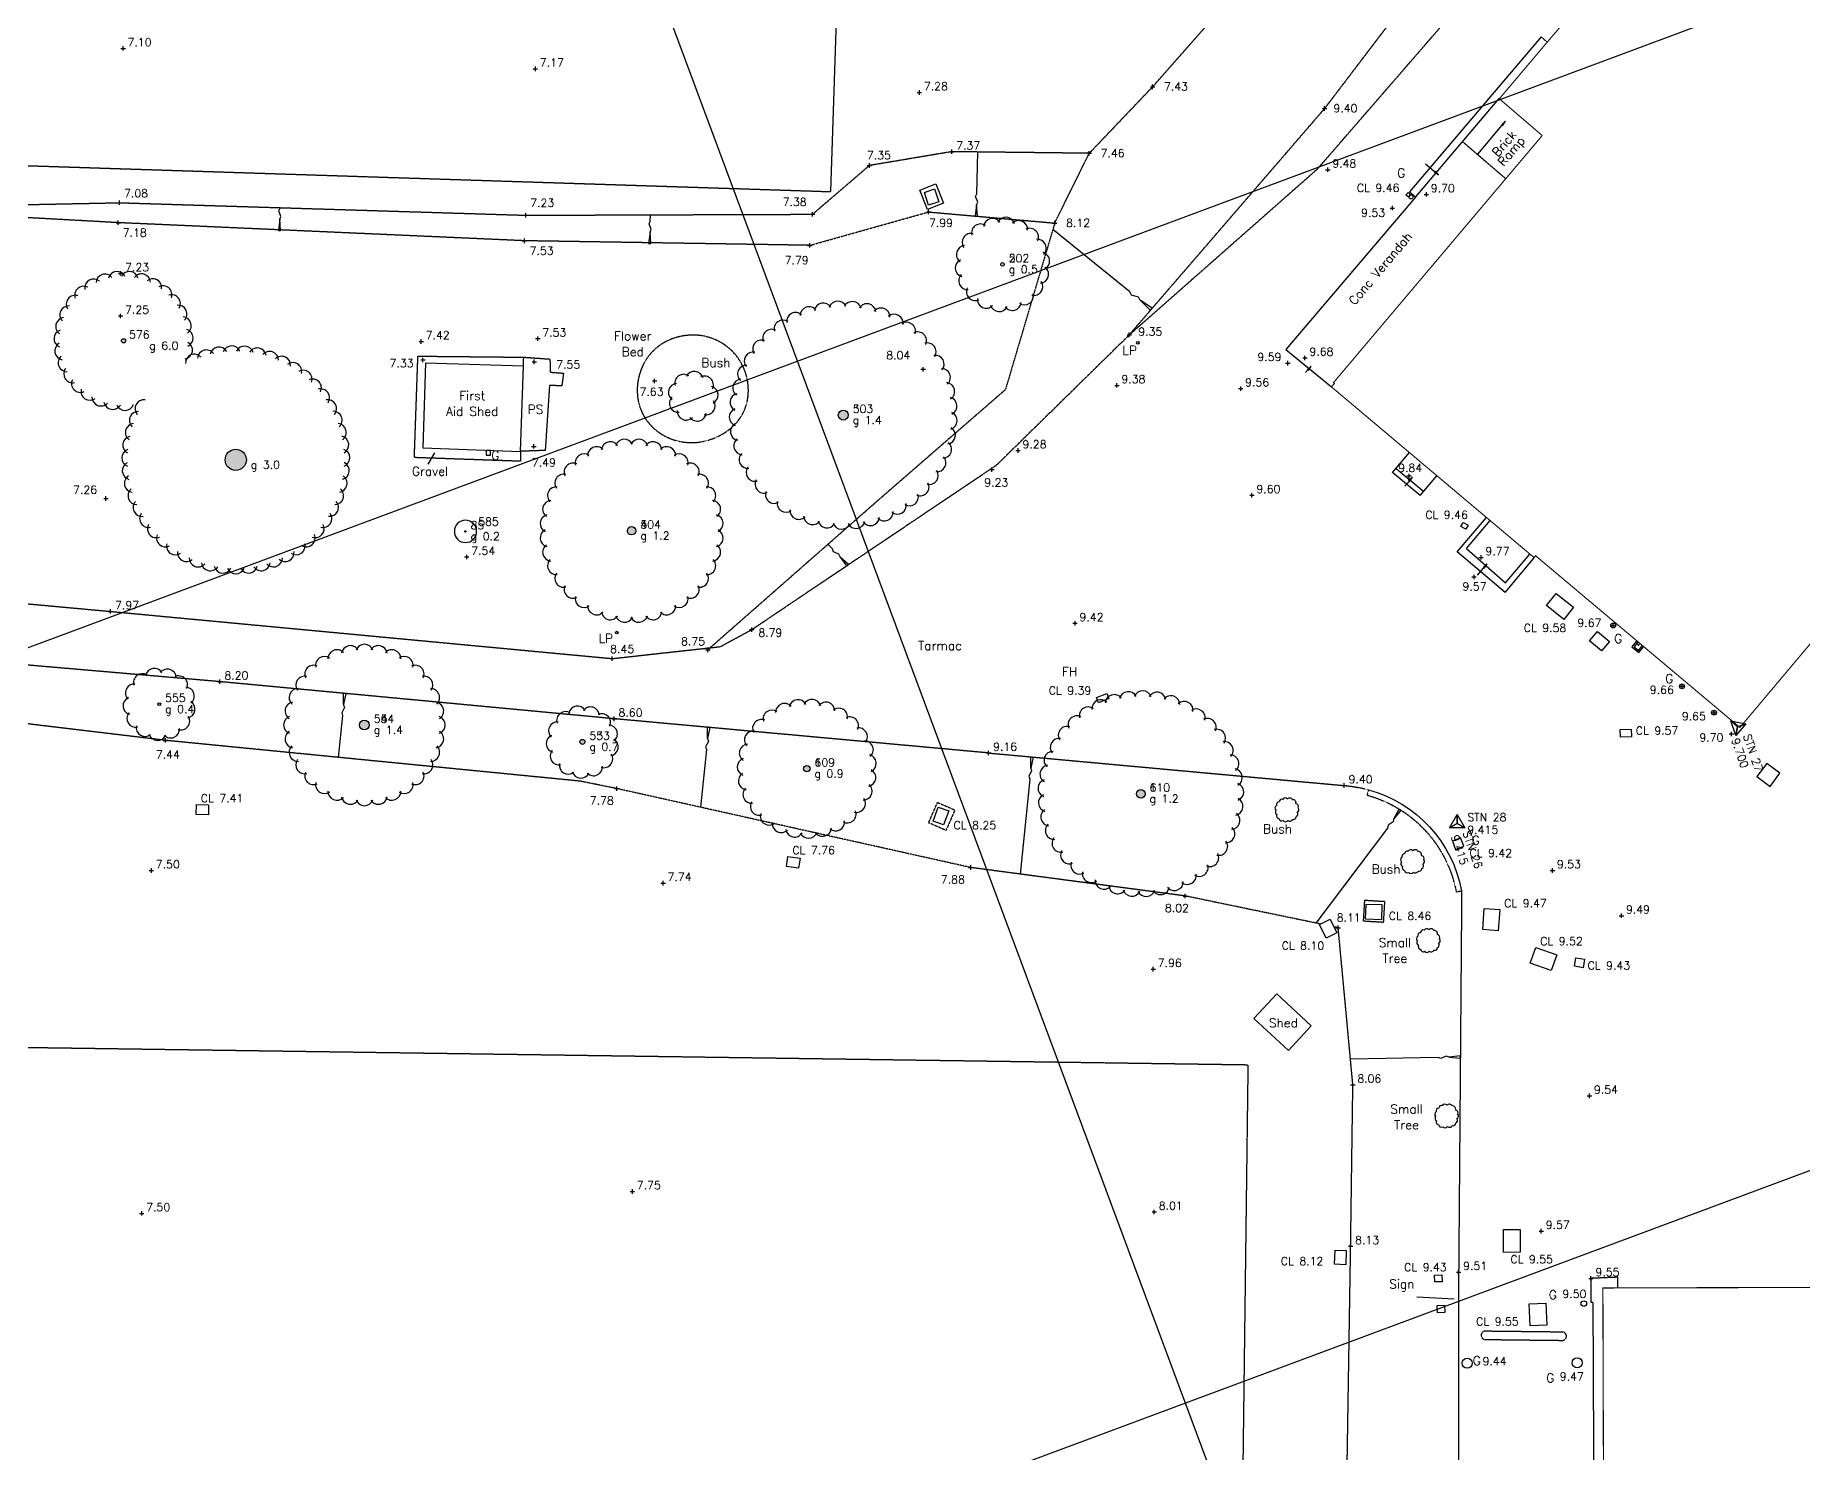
# Model space of a CAD drawing. Extents: x -4000 to 590500, y -6503 to 470250.
# Drawn here: x 212822 to 292311, y 116412 to 180152 of the extents above; entities that cross this region are included whole.
import ezdxf
from ezdxf.enums import TextEntityAlignment as Align

# ---------------------------------------------------------------- set-up
doc = ezdxf.new("R2010")
doc.units = 0
doc.header["$LTSCALE"] = 0.0508
doc.linetypes.add('DASHED', pattern=[19.05, 12.7, -6.35])
for name, color, linetype in [('BUILDING', 34, 'CONTINUOUS'), ('CONTROL', 1, 'CONTINUOUS'), ('DETAIL', 5, 'CONTINUOUS'), ('GIRTHTEXT', 4, 'CONTINUOUS'), ('GRID', 253, 'CONTINUOUS'), ('LEVEL', 1, 'CONTINUOUS'), ('OLDNUMBERS', 7, 'CONTINUOUS'), ('ROAD', 4, 'CONTINUOUS'), ('SERVICE', 1, 'CONTINUOUS'), ('SPORTS_PITCH', 5, 'DASHED'), ('STAIRS', 2, 'CONTINUOUS'), ('TEXT', 7, 'CONTINUOUS'), ('TEXT_SERVICE', 1, 'CONTINUOUS'), ('VEGETATION', 3, 'CONTINUOUS')]:
    doc.layers.add(name, color=color, linetype=linetype)
doc.styles.add('ROMANS', font='Romans.shx')

msp = doc.modelspace()

# ---------------------------------------------------------------- hatches: boundary and pattern name
at = {"layer": 'SERVICE', "linetype": 'Continuous'}
h = msp.add_hatch(color=256, dxfattribs=at)
edge = h.paths.add_edge_path()
edge.add_arc((262416, 166327), 60, 0, 360)
edge = h.paths.add_edge_path()
edge.add_arc((238976, 153291), 60, 0, 360)
at = {"layer": 'VEGETATION', "linetype": 'Continuous'}
h = msp.add_hatch(color=256, dxfattribs=at)
edge = h.paths.add_edge_path()
edge.add_arc((262544, 146044), 191, 0, 360)
edge = h.paths.add_edge_path()
edge.add_arc((249160, 163072), 223, 0, 360)
edge = h.paths.add_edge_path()
edge.add_arc((256320, 169850), 79.6, 0, 360)
edge = h.paths.add_edge_path()
edge.add_arc((239642, 157873), 191, 0, 360)
edge = h.paths.add_edge_path()
edge.add_arc((237427, 148376), 111, 0, 360)
edge = h.paths.add_edge_path()
edge.add_arc((247521, 147171), 143, 0, 360)
edge = h.paths.add_edge_path()
edge.add_arc((227620, 149137), 223, 0, 360)
edge = h.paths.add_edge_path()
edge.add_arc((218395, 150074), 63.7, 0, 360)
edge = h.paths.add_edge_path()
edge.add_arc((221836, 161062), 477, 0, 360)
edge = h.paths.add_edge_path()
edge.add_arc((216790, 166415), 95.5, 0, 360)
edge = h.paths.add_edge_path()
edge.add_arc((210444, 159751), 63.7, 0, 360)
edge = h.paths.add_edge_path()
edge.add_arc((208862, 150861), 111, 0, 360)
edge = h.paths.add_edge_path()
edge.add_arc((199453, 151866), 47.7, 0, 360)
edge = h.paths.add_edge_path()
edge.add_arc((189077, 152323), 477, 0, 360)
edge = h.paths.add_edge_path()
edge.add_arc((189847, 162544), 557, 0, 360)
edge = h.paths.add_edge_path()
edge.add_arc((196056, 168364), 15.9, 0, 360)
edge = h.paths.add_edge_path()
edge.add_arc((204251, 167065), 15.9, 0, 360)
edge = h.paths.add_edge_path()
edge.add_arc((202913, 158880), 15.9, 0, 360)
edge = h.paths.add_edge_path()
edge.add_arc((209197, 167814), 47.7, 0, 360)
h = msp.add_hatch(color=256, dxfattribs=at)
edge = h.paths.add_edge_path()
edge.add_arc((232168, 157842), 31.8, 0, 360)

# ---------------------------------------------------------------- linework, layer by layer
at = {"layer": 'BUILDING', "linetype": 'Continuous', "const_width": 50, "flags": 128}
for points in [[(283928, 183595), (283760, 183288), (280694, 179696), (278669, 177299)], [(278645, 177319), (280598, 175646)], [(289488, 149025), (280295, 156750), (280224, 156671), (271118, 164341), (271250, 164498), (271208, 164533), (280598, 175646)], [(295042, 155627), (289488, 149025)], [(283357, 113907), (283326, 123818), (309430, 123888), (309438, 114004)]]:
    msp.add_lwpolyline(points, dxfattribs=at)
at = {"layer": 'BUILDING', "linetype": 'Continuous', "flags": 128}
for points in [[(278645, 177319), (276718, 175039)], [(274897, 172885), (274890, 172878), (269069, 166018)]]:
    msp.add_lwpolyline(points, dxfattribs=at)
for points in [[(234639, 161443), (234773, 165270), (230368, 165412), (230245, 161597)], [(267631, 135936), (269187, 134496), (270212, 135605), (268656, 137044)]]:
    msp.add_lwpolyline(points, close=True, dxfattribs=at)
at = {"layer": 'CONTROL', "linetype": 'Continuous', "flags": 128}
for points in [[(289382, 149057), (289760, 149187), (289306, 148664), (289382, 149057), (289080, 149319), (289760, 149187), (289382, 149057), (289306, 148664), (289080, 149319), (289382, 149057)], [(276768, 144707), (276768, 145107), (277114, 144507), (276768, 144707), (276422, 144507), (276768, 145107), (276768, 144707), (277114, 144507), (276422, 144507), (276768, 144707)]]:
    msp.add_lwpolyline(points, dxfattribs=at)
at = {"layer": 'DETAIL', "linetype": 'DASHED', "flags": 128}
for points in [[(270812, 176862), (277882, 186143)], [(268006, 183437), (263074, 177839)], [(263074, 177839), (260224, 174847)], [(262025, 166682), (270812, 176862)], [(254040, 174919), (250334, 174297)], [(260224, 174847), (254040, 174919)], [(250334, 174297), (247783, 172106)], [(258671, 171710), (260224, 174847)], [(247654, 170708), (234817, 170913), (216551, 171726), (204653, 172384), (216610, 172625), (234879, 172062), (247783, 172106)], [(258671, 171710), (256451, 164216), (250624, 159152), (243070, 152519)], [(247654, 170708), (252997, 172210)], [(252997, 172210), (258671, 171710)], [(234773, 165270), (234788, 165677)], [(264545, 141446), (254891, 142726), (238970, 146278), (237324, 146610), (218675, 148444), (205708, 149999), (188901, 150620), (173984, 152239), (153240, 154140), (152005, 155120)], [(270622, 140187), (264545, 141446)], [(271421, 140022), (271224, 140062)], [(272081, 132954), (271421, 140022)], [(271981, 125692), (272081, 132954)], [(271651, 104961), (271981, 125692)], [(283991, 123820), (283991, 124300), (282790, 124250)], [(282790, 124250), (282790, 123185), (282874, 123176)], [(282874, 123176), (282917, 113642), (283358, 113643), (283350, 113906)]]:
    msp.add_lwpolyline(points, dxfattribs=at)
at = {"layer": 'DETAIL', "flags": 128}
for points in [[(255152, 172524), (255152, 172532), (255205, 172654), (255111, 172902), (255163, 173024), (255206, 174905)], [(223814, 171878), (223814, 171886), (223867, 172008), (223773, 172257), (223827, 172378), (223827, 172403)], [(240469, 171296), (240469, 171305), (240523, 171426), (240429, 171675), (240482, 171796), (240490, 172081)], [(262527, 168222), (262519, 168229), (262439, 168374), (262122, 168471), (262042, 168617), (258587, 171424)], [(249019, 156686), (249013, 156692), (248966, 156816), (248726, 156928), (248679, 157052), (248485, 157261)], [(226687, 150058), (226687, 150050), (226724, 149923), (226600, 149688), (226637, 149561), (226449, 147680)], [(243054, 148530), (243054, 148522), (243091, 148395), (242967, 148160), (243005, 148033), (242744, 145435)], [(257596, 147201), (257595, 147193), (257633, 147066), (257509, 146831), (257546, 146704), (257118, 142430)], [(273919, 144915), (273915, 144909), (273887, 144779), (273666, 144632), (273638, 144502), (270409, 140231)], [(276413, 134196), (276405, 134196), (276281, 134243), (276037, 134138), (275913, 134186), (271973, 134111)]]:
    msp.add_lwpolyline(points, dxfattribs=at)
at = {"layer": 'DETAIL', "linetype": 'Continuous', "flags": 128}
msp.add_lwpolyline([(253329, 173475), (253670, 172599), (252944, 172316), (252602, 173192)], close=True, dxfattribs=at)
at = {"layer": 'DETAIL', "flags": 128}
for points in [[(255152, 172524), (255091, 172025), (255191, 172023)], [(223814, 171878), (223751, 171380), (223850, 171377)], [(240469, 171296), (240406, 170798), (240506, 170795)], [(262527, 168222), (262972, 167780), (263051, 167877)], [(249019, 156686), (249323, 156285), (249396, 156353)], [(226687, 150058), (226687, 150561), (226787, 150551)], [(243054, 148530), (243055, 149033), (243154, 149023)], [(257596, 147201), (257596, 147704), (257696, 147694)], [(273919, 144915), (274159, 145357), (274242, 145301)], [(276413, 134196), (276914, 134155), (276912, 134255)]]:
    msp.add_lwpolyline(points, close=True, dxfattribs=at)
at = {"layer": 'DETAIL', "linetype": 'DASHED'}
msp.add_lwpolyline([(239903, 163956, -0.14104), (240178, 165370, -0.150141), (241123, 166344, -0.139397), (242539, 166668, -0.144026), (243867, 166202, -0.13969), (244701, 165148, -0.138208), (244860, 163799, -0.169266), (244202, 162574, -0.145696), (242759, 161871, -0.201196), (240820, 162332, -0.216357)], format="xyb", close=True, dxfattribs=at)
at = {"layer": 'DETAIL', "linetype": 'DASHED', "flags": 128}
for points in [[(229869, 161163), (230029, 165725), (234811, 165677), (235967, 165594), (235979, 165003), (236576, 164959), (236501, 164389), (235946, 164406), (235754, 161484), (234651, 161446), (234635, 160996)], [(253000, 144739), (253401, 145655), (254180, 145315), (253779, 144398)], [(272617, 141259), (273505, 141206), (273448, 140258), (272560, 140311)]]:
    msp.add_lwpolyline(points, close=True, dxfattribs=at)
at = {"layer": 'DETAIL', "linetype": 'Continuous', "flags": 128}
msp.add_lwpolyline([(276641, 123313), (274952, 123398)], dxfattribs=at)
at = {"layer": 'GRID', "linetype": 'Continuous', "flags": 128}
for points in [[(308727, 0), (135582, 465000)], [(0, 73506), (535000, 272716)], [(0, 20153), (535000, 219362)]]:
    msp.add_lwpolyline(points, dxfattribs=at)
at = {"layer": 'LEVEL', "flags": 128}
for points in [[(216771, 179465), (216771, 179665)], [(216671, 179565), (216871, 179565)], [(235212, 178644), (235412, 178644)], [(235312, 178544), (235312, 178744)], [(252484, 177582), (252684, 177582)], [(252584, 177482), (252584, 177682)], [(262974, 177839), (263174, 177839)], [(263074, 177739), (263074, 177939)], [(270712, 176862), (270912, 176862)], [(270812, 176762), (270812, 176962)], [(253940, 174919), (254140, 174919)], [(254040, 174819), (254040, 175019)], [(260224, 174747), (260224, 174947)], [(250234, 174297), (250434, 174297)], [(250334, 174197), (250334, 174397)], [(260124, 174847), (260324, 174847)], [(270856, 174110), (271056, 174110)], [(270956, 174010), (270956, 174210)], [(216510, 172625), (216710, 172625)], [(216610, 172525), (216610, 172725)], [(275285, 172998), (275485, 172998)], [(275385, 172898), (275385, 173098)], [(216451, 171726), (216651, 171726)], [(216551, 171626), (216551, 171826)], [(234779, 172062), (234979, 172062)], [(234879, 171962), (234879, 172162)], [(247683, 172106), (247883, 172106)], [(247783, 172006), (247783, 172206)], [(252897, 172210), (253097, 172210)], [(252997, 172110), (252997, 172310)], [(258571, 171710), (258771, 171710)], [(258671, 171610), (258671, 171810)], [(273758, 172387), (273958, 172387)], [(273858, 172287), (273858, 172487)], [(234717, 170913), (234917, 170913)], [(234817, 170813), (234817, 171013)], [(247554, 170708), (247754, 170708)], [(247654, 170608), (247654, 170808)], [(216557, 169445), (216757, 169445)], [(216657, 169345), (216657, 169545)], [(216556, 167535), (216756, 167535)], [(216656, 167435), (216656, 167635)], [(230079, 166385), (230279, 166385)], [(230179, 166285), (230179, 166485)], [(235323, 166511), (235523, 166511)], [(235423, 166411), (235423, 166611)], [(261925, 166682), (262125, 166682)], [(262025, 166582), (262025, 166782)], [(230157, 165554), (230357, 165554)], [(230257, 165454), (230257, 165654)], [(235160, 165467), (235360, 165467)], [(235260, 165367), (235260, 165567)], [(269057, 165408), (269257, 165408)], [(269157, 165308), (269157, 165508)], [(269827, 165645), (270027, 165645)], [(269927, 165545), (269927, 165745)], [(240575, 164610), (240775, 164610)], [(240675, 164510), (240675, 164710)], [(252655, 165136), (252855, 165136)], [(252755, 165036), (252755, 165236)], [(261368, 164411), (261568, 164411)], [(261468, 164311), (261468, 164511)], [(266935, 164267), (267135, 164267)], [(267035, 164167), (267035, 164367)], [(235142, 161664), (235342, 161664)], [(235242, 161564), (235242, 161764)], [(256922, 161480), (257122, 161480)], [(257022, 161380), (257022, 161580)], [(255747, 160623), (255947, 160623)], [(255847, 160523), (255847, 160723)], [(274513, 160336), (274713, 160336)], [(274613, 160236), (274613, 160436)], [(215898, 159322), (216098, 159322)], [(215998, 159222), (215998, 159422)], [(267441, 159468), (267641, 159468)], [(267541, 159368), (267541, 159568)], [(232124, 156695), (232324, 156695)], [(232224, 156595), (232224, 156795)], [(277746, 156675), (277946, 156675)], [(277846, 156575), (277846, 156775)], [(277529, 155694), (277529, 155894)], [(277429, 155794), (277629, 155794)], [(216107, 154245), (216307, 154245)], [(216207, 154145), (216207, 154345)], [(244940, 153425), (245140, 153425)], [(245040, 153325), (245040, 153525)], [(259486, 153709), (259686, 153709)], [(259586, 153609), (259586, 153809)], [(283688, 153612), (283888, 153612)], [(283788, 153512), (283788, 153712)], [(243070, 152419), (243070, 152619)], [(238672, 152124), (238872, 152124)], [(238772, 152024), (238772, 152224)], [(242970, 152519), (243170, 152519)], [(221024, 151084), (221224, 151084)], [(221124, 150984), (221124, 151184)], [(286784, 150876), (286984, 150876)], [(286884, 150776), (286884, 150976)], [(238851, 149315), (238851, 149515)], [(288225, 149689), (288425, 149689)], [(288325, 149589), (288325, 149789)], [(238751, 149415), (238951, 149415)], [(289012, 148734), (289213, 148734)], [(289112, 148634), (289112, 148834)], [(218575, 148444), (218775, 148444)], [(218675, 148344), (218675, 148544)], [(255599, 147878), (255799, 147878)], [(255699, 147778), (255699, 147978)], [(238870, 146278), (239070, 146278)], [(238970, 146178), (238970, 146378)], [(271588, 146414), (271788, 146414)], [(271688, 146314), (271688, 146514)], [(217940, 142592), (218140, 142592)], [(218040, 142492), (218040, 142692)], [(254791, 142726), (254991, 142726)], [(254891, 142626), (254891, 142826)], [(280957, 142593), (281157, 142593)], [(281057, 142493), (281057, 142693)], [(240957, 142022), (241157, 142022)], [(241057, 141922), (241057, 142122)], [(264545, 141346), (264545, 141546)], [(264445, 141446), (264645, 141446)], [(271321, 140022), (271521, 140022)], [(271421, 139922), (271421, 140122)], [(284064, 140560), (284264, 140560)], [(284164, 140460), (284164, 140660)], [(263004, 138156), (263204, 138156)], [(263104, 138056), (263104, 138256)], [(271981, 132954), (272181, 132954)], [(272081, 132854), (272081, 133054)], [(282623, 132458), (282823, 132458)], [(282723, 132358), (282723, 132558)], [(239574, 128158), (239774, 128158)], [(239674, 128058), (239674, 128258)], [(217607, 127072), (217607, 127272)], [(263048, 127239), (263248, 127239)], [(263148, 127139), (263148, 127339)], [(217507, 127172), (217707, 127172)], [(280556, 126275), (280556, 126475)], [(271881, 125692), (272081, 125692)], [(271981, 125592), (271981, 125792)], [(280456, 126375), (280656, 126375)], [(276737, 124530), (276938, 124530)], [(276838, 124430), (276838, 124630)], [(282689, 124250), (282890, 124250)], [(282790, 124150), (282790, 124350)]]:
    msp.add_lwpolyline(points, dxfattribs=at)
at = {"layer": 'ROAD', "linetype": 'DASHED', "flags": 128}
for points in [[(147874, 163098), (161376, 161222), (163675, 159284), (174256, 158134), (189607, 156685), (216207, 154245), (238772, 152124), (243630, 152662), (245040, 153425), (256066, 160837), (262025, 166682), (270493, 174148), (276207, 180735), (278292, 183498), (280460, 188061), (284166, 198284), (284858, 200817), (285174, 203813), (285141, 211036), (285116, 217975), (285155, 223139), (289257, 223134), (309589, 223135), (309554, 237700), (310469, 239903), (310355, 240068)], [(255699, 147878), (238593, 149440), (221124, 151084), (207180, 152286), (189377, 153887), (179498, 154773), (178083, 154469), (163082, 155930), (152054, 157056), (152005, 155120), (149103, 153574)], [(276973, 141680), (276838, 124530), (276834, 105500), (276791, 82678), (276841, 57596), (276924, 45631), (276891, 41071)]]:
    msp.add_lwpolyline(points, dxfattribs=at)
for points in [[(255699, 147878), (271688, 146414, -0.047785), (272784, 146223, -0.047785)], [(272784, 146223), (272718, 145982, -0.286588), (276728, 141633), (276973, 141680)], [(281552, 121846, -0.620506), (281541, 121446), (277990, 121487, -0.635613), (277994, 121887), (281546, 121846)]]:
    msp.add_lwpolyline(points, format="xyb", dxfattribs=at)
at = {"layer": 'ROAD', "linetype": 'Continuous', "flags": 128}
msp.add_lwpolyline([(272784, 146223, -0.286588), (276973, 141680)], format="xyb", dxfattribs=at)
at = {"layer": 'SERVICE', "linetype": 'Continuous', "flags": 128}
for points in [[(253262, 173242), (253454, 172662), (252998, 172512), (252807, 173091)], [(274468, 172981), (274565, 173083), (274673, 172979), (274576, 172878)], [(233093, 161279), (233293, 161279), (233293, 161479), (233093, 161479)], [(277261, 158125), (277161, 157940), (276941, 158059), (277041, 158244)], [(281568, 153885), (280788, 154510), (281226, 155056), (282006, 154431)], [(283078, 153346), (283616, 152898), (283263, 152476), (282726, 152924)], [(260548, 150368), (261010, 150559), (261105, 150328), (260643, 150137)], [(284606, 148603), (284116, 148586), (284104, 148936), (284594, 148952)], [(290842, 146373), (291288, 146963), (290697, 147409), (290251, 146819)], [(220063, 145561), (220613, 145553), (220606, 145103), (220056, 145111)], [(253203, 144819), (253435, 145448), (253904, 145275), (253673, 144646)], [(276701, 143541), (277073, 143687), (276928, 144059), (276555, 143914)], [(246672, 143226), (247216, 143145), (247150, 142700), (246606, 142780)], [(272675, 141081), (273385, 141057), (273362, 140377), (272652, 140401)], [(278689, 140841), (278621, 139884), (277923, 139933), (277990, 140891)], [(270883, 139557), (270581, 140167), (271056, 140402), (271358, 139793)], [(280307, 139134), (281249, 138799), (280999, 138092), (280056, 138427)], [(282051, 138284), (282109, 138660), (282504, 138599), (282446, 138223)], [(278862, 125412), (278848, 126442), (279598, 126453), (279612, 125423)], [(271260, 124883), (271285, 125522), (271785, 125503), (271759, 124863)], [(276083, 124409), (276094, 124099), (275765, 124087), (275754, 124397)], [(276195, 123047), (276213, 122718), (275884, 122699), (275865, 123029)], [(280049, 122120), (280007, 123109), (280757, 123141), (280798, 122152)]]:
    msp.add_lwpolyline(points, close=True, dxfattribs=at)
for points in [[(284840, 152903), (284629, 152649), (284936, 152393), (285147, 152647)], [(284894, 152858), (284727, 152658), (284927, 152492), (285093, 152692)]]:
    msp.add_lwpolyline(points, dxfattribs=at)
at = {"layer": 'SERVICE', "linetype": 'Continuous'}
for centre, radius in [((274698, 172890), 90), ((262416, 166327), 60), ((283788, 153612), 110), ((238976, 153291), 60), ((284928, 152736), 30), ((286884, 150876), 110), ((288325, 149689), 110), ((282468, 123116), 125), ((277221, 120432), 225), ((282170, 120455), 225)]:
    msp.add_circle(centre, radius, dxfattribs=at)
at = {"layer": 'SPORTS_PITCH', "linetype": 'DASHED', "flags": 128}
msp.add_lwpolyline([(123947, 177139), (126036, 245398), (250846, 241440), (248585, 173109)], close=True, dxfattribs=at)
msp.add_lwpolyline([(267360, 133859), (266412, 58753), (164672, 60177), (165444, 135306), (267360, 133859)], dxfattribs=at)
at = {"layer": 'STAIRS', "linetype": 'Continuous', "flags": 128}
for points in [[(280826, 179850), (280545, 180090), (274622, 173120), (274897, 172885)], [(276718, 175039), (274897, 172885)], [(269069, 166018), (271118, 164341)], [(273865, 160491), (274622, 161389)], [(274028, 160678), (275274, 159632)], [(275110, 159453), (273865, 160491)], [(275110, 159453), (275862, 160345)], [(276775, 156919), (278085, 158473)], [(277192, 157075), (278251, 158333)], [(278927, 155096), (276775, 156919)], [(277192, 157075), (278948, 155529)], [(278927, 155096), (280242, 156657)], [(278948, 155529), (280040, 156826)]]:
    msp.add_lwpolyline(points, dxfattribs=at)
at = {"layer": 'STAIRS', "flags": 128}
for points in [[(277699, 174804), (278947, 176299)], [(278788, 176154), (278860, 176161)], [(278789, 176144), (278854, 176150)], [(278800, 176166), (278867, 176172)], [(278800, 176135), (278847, 176140)], [(278811, 176126), (278840, 176129)], [(278813, 176177), (278873, 176182)], [(278822, 176117), (278833, 176118)], [(278825, 176188), (278880, 176193)], [(278837, 176199), (278887, 176203)], [(278849, 176210), (278894, 176214)], [(278861, 176221), (278900, 176225)], [(278874, 176232), (278907, 176235)], [(278886, 176244), (278913, 176246)], [(278898, 176255), (278920, 176257)], [(278910, 176266), (278927, 176267)], [(278922, 176277), (278934, 176278)], [(275347, 174375), (275937, 173882)], [(275755, 174007), (275756, 173996)], [(275764, 174018), (275767, 173989)], [(275774, 174029), (275778, 173982)], [(275783, 174040), (275788, 173975)], [(275793, 174041), (275799, 173969)], [(275804, 174029), (275810, 173962)], [(275815, 174016), (275820, 173956)], [(275826, 174004), (275831, 173949)], [(275837, 173992), (275842, 173942)], [(275848, 173980), (275852, 173935)], [(275859, 173968), (275863, 173929)], [(275871, 173955), (275874, 173922)], [(275882, 173943), (275884, 173916)], [(275893, 173931), (275895, 173909)], [(275904, 173919), (275905, 173902)], [(275915, 173907), (275916, 173895)], [(269953, 164986), (270209, 165274)], [(270045, 165134), (270118, 165138)], [(270046, 165124), (270111, 165128)], [(270056, 165114), (270104, 165117)], [(270058, 165144), (270125, 165148)], [(270067, 165105), (270097, 165107)], [(270070, 165155), (270132, 165159)], [(270078, 165096), (270090, 165096)], [(270083, 165166), (270139, 165169)], [(270096, 165177), (270146, 165180)], [(270108, 165188), (270153, 165190)], [(270121, 165198), (270160, 165201)], [(270133, 165209), (270167, 165211)], [(270146, 165220), (270174, 165221)], [(270158, 165231), (270181, 165232)], [(270171, 165241), (270188, 165242)], [(270183, 165252), (270195, 165253)], [(274417, 159882), (274758, 160271)], [(274595, 160132), (274667, 160136)], [(274596, 160122), (274660, 160125)], [(274606, 160112), (274653, 160115)], [(274608, 160142), (274674, 160146)], [(274617, 160103), (274646, 160105)], [(274620, 160153), (274681, 160157)], [(274627, 160093), (274639, 160094)], [(274633, 160164), (274688, 160167)], [(274645, 160175), (274695, 160178)], [(274658, 160185), (274702, 160188)], [(274670, 160196), (274709, 160198)], [(274683, 160207), (274716, 160209)], [(274696, 160218), (274723, 160219)], [(274708, 160228), (274730, 160230)], [(274721, 160239), (274737, 160240)], [(274733, 160250), (274744, 160251)], [(277690, 155879), (278128, 156386)], [(277965, 156246), (278037, 156250)], [(277965, 156236), (278030, 156240)], [(277976, 156226), (278023, 156229)], [(277977, 156256), (278044, 156260)], [(277986, 156217), (278016, 156219)], [(277990, 156267), (278051, 156271)], [(277997, 156208), (278009, 156208)], [(278002, 156278), (278058, 156281)], [(278015, 156289), (278065, 156292)], [(278027, 156300), (278072, 156302)], [(278040, 156310), (278079, 156313)], [(278052, 156321), (278086, 156323)], [(278065, 156332), (278093, 156333)], [(278078, 156343), (278100, 156344)], [(278090, 156353), (278107, 156354)], [(278103, 156364), (278114, 156365)]]:
    msp.add_lwpolyline(points, dxfattribs=at)
for points in [[(278947, 176299), (278783, 176150), (278829, 176111)], [(275937, 173882), (275788, 174046), (275749, 174000)], [(270209, 165274), (270040, 165129), (270085, 165089)], [(274758, 160271), (274590, 160127), (274635, 160087)], [(278128, 156386), (277959, 156241), (278004, 156201)]]:
    msp.add_lwpolyline(points, close=True, dxfattribs=at)
at = {"layer": 'STAIRS', "linetype": 'DASHED', "flags": 128}
msp.add_lwpolyline([(277006, 175379), (278945, 173717)], dxfattribs=at)
at = {"layer": 'TEXT', "linetype": 'Continuous', "flags": 128}
msp.add_lwpolyline([(230484, 160864), (230793, 161380)], dxfattribs=at)
at = {"layer": 'VEGETATION', "linetype": 'Continuous', "flags": 128}
for points in [[(232521, 158195, 0.198912), (232168, 158342, 0.198912), (231814, 158195, 0.198912), (231668, 157842, 0.198912), (231814, 157488, 0.198912), (232168, 157342, 0.198912), (232521, 157488, 0.198912), (232668, 157842, 0.198912)], [(269133, 145806, 0.520567), (268923, 145792, 0.520567), (268760, 145676, 0.520567), (268644, 145513, 0.520567), (268621, 145303, 0.520567), (268667, 145108, 0.520567), (268760, 144922, 0.520567), (268947, 144838, 0.520567), (269156, 144847, 0.520567), (269366, 144894, 0.520567), (269529, 145010, 0.520567), (269576, 145210, 0.520567), (269622, 145406, 0.520567), (269520, 145592, 0.520567), (269366, 145778, 0.520567), (269133, 145806)], [(274779, 143478, 0.520567), (274570, 143464, 0.520567), (274407, 143348, 0.520567), (274290, 143185, 0.520567), (274267, 142975, 0.520567), (274313, 142780, 0.520567), (274407, 142594, 0.520567), (274593, 142510, 0.520567), (274803, 142519, 0.520567), (275012, 142566, 0.520567), (275175, 142682, 0.520567), (275222, 142882, 0.520567), (275268, 143078, 0.520567), (275166, 143264, 0.520567), (275012, 143450, 0.520567), (274779, 143478)], [(275494, 139926, 0.520567), (275285, 139912, 0.520567), (275122, 139796, 0.520567), (275005, 139633, 0.520567), (274982, 139424, 0.520567), (275029, 139228, 0.520567), (275122, 139042, 0.520567), (275308, 138958, 0.520567), (275518, 138967, 0.520567), (275727, 139014, 0.520567), (275890, 139130, 0.520567), (275937, 139330, 0.520567), (275984, 139526, 0.520567), (275881, 139712, 0.520567), (275727, 139898, 0.520567), (275494, 139926)], [(276315, 132034, 0.520567), (276106, 132020, 0.520567), (275943, 131904, 0.520567), (275826, 131741, 0.520567), (275803, 131531, 0.520567), (275849, 131336, 0.520567), (275943, 131150, 0.520567), (276129, 131066, 0.520567), (276339, 131075, 0.520567), (276548, 131122, 0.520567), (276711, 131238, 0.520567), (276758, 131438, 0.520567), (276804, 131634, 0.520567), (276702, 131820, 0.520567), (276548, 132006, 0.520567), (276315, 132034)]]:
    msp.add_lwpolyline(points, format="xyb", close=True, dxfattribs=at)
at = {"layer": 'VEGETATION', "linetype": 'Continuous'}
for centre, radius in [((256320, 169850), 79.6), ((216790, 166415), 95.5), ((249160, 163072), 223), ((221836, 161062), 477), ((232168, 157842), 31.8), ((239642, 157873), 191), ((218395, 150074), 63.7), ((227620, 149137), 223), ((237427, 148376), 111), ((247521, 147171), 143), ((262544, 146044), 191)]:
    msp.add_circle(centre, radius, dxfattribs=at)
for centre, start, end in [((255873, 171522), 35.36413, 174.63586), ((256471, 171574), 15.36413, 154.63586), ((257052, 171418), 355.36413, 134.63586), ((254903, 170843), 75.36413, 214.63586), ((255328, 171268), 55.36413, 194.63586), ((257544, 171074), 335.36413, 114.63586), ((257889, 170581), 315.36413, 94.63586), ((254649, 170298), 95.36413, 234.63586), ((258044, 170001), 295.36413, 74.63586), ((215952, 169014), 38.24161, 177.51334), ((216495, 169130), 26.56374, 165.83547), ((217051, 169133), 14.88587, 154.1576), ((217595, 169024), 3.20799, 142.47972), ((254597, 169699), 115.36413, 254.63586), ((254752, 169119), 135.36413, 274.63586), ((257992, 169402), 275.36413, 54.63586), ((214990, 168468), 61.59736, 200.86909), ((215443, 168790), 49.91948, 189.19121), ((218107, 168807), 351.53012, 130.80185), ((218564, 168491), 339.85225, 119.12398), ((255097, 168627), 155.36413, 294.63586), ((257313, 168433), 235.36413, 14.63586), ((257738, 168858), 255.36413, 34.63586), ((214324, 167587), 84.9531, 224.22483), ((214612, 168062), 73.27523, 212.54696), ((218947, 168089), 328.17438, 107.44611), ((219241, 167618), 316.4965, 95.76823), ((247620, 167544), 39.36413, 178.63586), ((248258, 167715), 31.36413, 170.63586), ((248913, 167796), 23.36413, 162.63586), ((249573, 167784), 15.36413, 154.63586), ((250225, 167681), 7.36413, 146.63586), ((250856, 167488), 359.36413, 138.63586), ((255589, 168282), 175.36413, 314.63586), ((256170, 168126), 195.36413, 334.63586), ((256768, 168179), 215.36413, 354.63586), ((214138, 167063), 96.63097, 235.9027), ((219434, 167097), 304.81863, 84.09036), ((219517, 166547), 293.14076, 72.41249), ((245934, 166531), 63.36413, 202.63586), ((246447, 166947), 55.36413, 194.63586), ((247013, 167286), 47.36413, 186.63586), ((251454, 167209), 351.36413, 130.63586), ((252007, 166849), 343.36413, 122.63586), ((214061, 166513), 108.30884, 247.58058), ((214098, 165959), 119.98672, 259.25845), ((219488, 165993), 281.46289, 60.73462), ((221655, 165788), 22.56176, 161.83349), ((222233, 165775), 15.55504, 154.82677), ((245484, 166049), 71.36413, 210.63586), ((252505, 166416), 335.36413, 114.63586), ((252938, 165918), 327.36413, 106.63586), ((214246, 165423), 131.66459, 270.93632), ((219972, 165409), 43.58193, 182.85366), ((220516, 165604), 36.57521, 175.84694), ((221080, 165731), 29.56848, 168.84022), ((222805, 165692), 8.54831, 147.82004), ((223363, 165539), 1.54159, 140.81332), ((223897, 165319), 354.53487, 133.8066), ((224401, 165036), 347.52814, 126.79987), ((245106, 165508), 79.36413, 218.63586), ((253298, 165365), 319.36413, 98.63586), ((214500, 164929), 143.34246, 282.61419), ((214848, 164496), 155.02033, 294.29207), ((224867, 164694), 340.52142, 119.79315), ((225288, 164297), 333.5147, 112.78643), ((241983, 164508), 55.36413, 194.63586), ((242466, 164637), 15.36413, 154.63586), ((242919, 164426), 335.36413, 114.63586), ((244591, 164296), 95.36413, 234.63586), ((244806, 164920), 87.36413, 226.63586), ((253577, 164767), 311.36413, 90.63586), ((215276, 164143), 166.69821, 305.96994), ((215768, 163883), 178.37608, 317.64781), ((217703, 163361), 81.27265, 220.54438), ((225656, 163852), 326.50797, 105.7797), ((225968, 163365), 319.50125, 98.77298), ((241697, 164099), 95.36413, 234.63586), ((241740, 163601), 135.36413, 274.63586), ((243130, 163973), 295.36413, 74.63586), ((244465, 163648), 103.36413, 242.63586), ((253770, 164136), 303.36413, 82.63586), ((253873, 163484), 295.36413, 74.63586), ((216301, 163729), 190.05395, 329.32568), ((216855, 163685), 201.73182, 341.00355), ((217453, 162840), 88.27938, 227.55111), ((226218, 162844), 312.49453, 91.76626), ((242093, 163248), 175.36413, 314.63586), ((242591, 163204), 215.36413, 354.63586), ((243000, 163491), 255.36413, 34.63586), ((244431, 162989), 111.36413, 250.63586), ((253884, 162824), 287.36413, 66.63586), ((217269, 162292), 95.2861, 234.55783), ((226403, 162296), 305.4878, 84.75953), ((244488, 162332), 119.36413, 258.63586), ((253804, 162169), 279.36413, 58.63586), ((217107, 161149), 109.29955, 248.57128), ((217153, 161726), 102.29282, 241.56455), ((226519, 161729), 298.48108, 77.75281), ((226566, 161153), 291.47436, 70.74609), ((238066, 161254), 45.36413, 184.63586), ((238677, 161476), 35.36413, 174.63586), ((239317, 161589), 25.36413, 164.63586), ((239967, 161589), 15.36413, 154.63586), ((240608, 161476), 5.36413, 144.63586), ((241219, 161254), 355.36413, 134.63586), ((244637, 161689), 127.36413, 266.63586), ((253633, 161532), 271.36413, 50.63586), ((217131, 160572), 116.30627, 255.578), ((226542, 160576), 284.46763, 63.73936), ((237004, 160511), 65.36413, 204.63586), ((237502, 160929), 55.36413, 194.63586), ((241782, 160929), 345.36413, 124.63586), ((242280, 160511), 335.36413, 114.63586), ((244873, 161072), 135.36413, 274.63586), ((245193, 160495), 143.36413, 282.63586), ((253035, 160358), 255.36413, 34.63586), ((253375, 160924), 263.36413, 42.63586), ((217226, 160002), 123.31299, 262.58472), ((226447, 160005), 277.46091, 56.73264), ((236261, 159450), 85.36413, 224.63586), ((236586, 160013), 75.36413, 214.63586), ((242698, 160013), 325.36413, 104.63586), ((243023, 159450), 315.36413, 94.63586), ((245590, 159968), 151.36413, 290.63586), ((252620, 159845), 247.36413, 26.63586), ((217390, 159447), 130.31972, 269.59145), ((217620, 158917), 137.32644, 276.59817), ((226054, 158920), 263.44746, 42.71919), ((226284, 159451), 270.45419, 49.72592), ((236039, 158839), 95.36413, 234.63586), ((243245, 158839), 305.36413, 84.63586), ((246057, 159502), 159.36413, 298.63586), ((246584, 159104), 167.36413, 306.63586), ((251597, 159017), 231.36413, 10.63586), ((252137, 159395), 239.36413, 18.63586), ((217913, 158418), 144.33316, 283.60489), ((225762, 158422), 256.44074, 35.71247), ((235926, 158198), 105.36413, 244.63586), ((243358, 158198), 295.36413, 74.63586), ((247161, 158784), 175.36413, 314.63586), ((247777, 158548), 183.36413, 322.63586), ((248421, 158399), 191.36413, 330.63586), ((249078, 158342), 199.36413, 338.63586), ((249737, 158376), 207.36413, 346.63586), ((250385, 158502), 215.36413, 354.63586), ((251009, 158717), 223.36413, 2.63586), ((218265, 157960), 151.33989, 290.61162), ((218670, 157547), 158.34661, 297.61834), ((225006, 157550), 242.42729, 21.69902), ((225410, 157962), 249.43402, 28.70575), ((235926, 157548), 115.36413, 254.63586), ((243358, 157548), 285.36413, 64.63586), ((219122, 157187), 165.35333, 304.62506), ((219615, 156885), 172.36006, 311.63179), ((220141, 156645), 179.36678, 318.63851), ((223535, 156647), 221.40712, 0.67885), ((224061, 156887), 228.41385, 7.68558), ((224553, 157189), 235.42057, 14.6923), ((236039, 156908), 125.36413, 264.63586), ((243245, 156908), 275.36413, 54.63586), ((220693, 156471), 186.3735, 325.64523), ((221261, 156366), 193.38023, 332.65196), ((221838, 156331), 200.38695, 339.65868), ((222415, 156367), 207.39367, 346.66541), ((222984, 156472), 214.4004, 353.67213), ((236261, 156297), 135.36413, 274.63586), ((236586, 155734), 145.36413, 284.63586), ((242698, 155734), 255.36413, 34.63586), ((243023, 156297), 265.36413, 44.63586), ((237004, 155235), 155.36413, 294.63586), ((242280, 155235), 245.36413, 24.63586), ((237502, 154817), 165.36413, 304.63586), ((238066, 154492), 175.36413, 314.63586), ((238677, 154270), 185.36413, 324.63586), ((240608, 154270), 215.36413, 354.63586), ((241219, 154492), 225.36413, 4.63586), ((241782, 154817), 235.36413, 14.63586), ((239317, 154157), 195.36413, 334.63586), ((239967, 154157), 205.36413, 344.63586), ((226990, 152306), 31.61413, 170.88586), ((227620, 152368), 20.36413, 159.63586), ((228251, 152306), 9.11413, 148.38586), ((225826, 151823), 54.11413, 193.38586), ((226384, 152122), 42.86413, 182.13586), ((228857, 152122), 357.86413, 137.13586), ((229415, 151823), 346.61413, 125.88586), ((217636, 151043), 58.44105, 197.71278), ((218173, 151284), 30.74874, 170.02047), ((218761, 151249), 3.05643, 142.32816), ((219265, 150944), 335.36413, 114.63586), ((224935, 150932), 76.61413, 215.88586), ((225336, 151422), 65.36413, 204.63586), ((229905, 151422), 335.36413, 114.63586), ((230306, 150932), 324.11413, 103.38586), ((217167, 150000), 113.82566, 253.09739), ((217273, 150579), 86.13336, 225.40509), ((219570, 150440), 307.67182, 86.94355), ((224636, 150374), 87.86413, 227.13586), ((230605, 150374), 312.86413, 92.13586), ((247126, 149873), 28.69746, 167.96919), ((247759, 149891), 15.36413, 154.63586), ((260740, 149871), 45.60803, 184.87976), ((261345, 150101), 36.82754, 176.09927), ((261978, 150237), 28.04705, 167.31878), ((262625, 150274), 19.26656, 158.53829), ((263270, 150212), 10.48608, 149.75781), ((263897, 150052), 1.70559, 140.97732), ((217342, 149437), 141.51797, 280.7897), ((219364, 149315), 252.2872, 31.55893), ((219605, 149852), 279.97951, 59.25124), ((224390, 149137), 110.36413, 249.63586), ((224452, 149768), 99.11413, 238.38586), ((230789, 149768), 301.61413, 80.88586), ((230851, 149137), 290.36413, 69.63586), ((236668, 149344), 58.44105, 197.71278), ((237205, 149586), 30.74874, 170.02047), ((237793, 149550), 3.05643, 142.32816), ((238297, 149246), 335.36413, 114.63586), ((245955, 149408), 55.36413, 194.63586), ((246513, 149709), 42.03079, 181.30252), ((248380, 149763), 2.03079, 141.30252), ((248955, 149495), 348.69746, 127.96919), ((249452, 149102), 335.36413, 114.63586), ((259669, 149148), 63.169, 202.44073), ((260177, 149550), 54.38852, 193.66025), ((264493, 149799), 352.9251, 132.19683), ((265043, 149457), 344.14461, 123.41634), ((217759, 149021), 169.21028, 308.48201), ((218321, 148846), 196.90259, 336.17432), ((218900, 148952), 224.59489, 3.86663), ((224452, 148507), 121.61413, 260.88586), ((230789, 148507), 279.11413, 58.38586), ((236199, 148301), 113.82566, 253.09739), ((236305, 148880), 86.13336, 225.40509), ((238602, 148742), 307.67182, 86.94355), ((245118, 148467), 82.03079, 221.30252), ((245482, 148986), 68.69746, 207.96919), ((249845, 148605), 322.03079, 101.30252), ((259229, 148673), 71.94949, 211.22122), ((265535, 149035), 335.36413, 114.63586), ((265957, 148544), 326.58364, 105.85537), ((224636, 147901), 132.86413, 272.13586), ((230605, 147901), 267.86413, 47.13586), ((236374, 147739), 141.51797, 280.7897), ((238637, 148154), 279.97951, 59.25124), ((244884, 147878), 95.36413, 234.63586), ((250113, 148030), 308.69746, 87.96919), ((258591, 147550), 89.51047, 228.7822), ((258867, 148136), 80.72998, 220.00171), ((266298, 147993), 317.80315, 97.07488), ((224935, 147343), 144.11413, 283.38586), ((230306, 147343), 256.61413, 35.88586), ((236791, 147323), 169.21028, 308.48201), ((237932, 147253), 224.59489, 3.86663), ((238396, 147617), 252.2872, 31.55893), ((244792, 147251), 108.69746, 247.96919), ((250223, 146775), 282.03079, 61.30252), ((250241, 147409), 295.36413, 74.63586), ((258407, 146929), 98.29095, 237.56269), ((266552, 147398), 309.02266, 88.29439), ((266711, 146770), 300.24217, 79.5139), ((225336, 146853), 155.36413, 294.63586), ((225826, 146452), 166.61413, 305.88586), ((229415, 146452), 234.11413, 13.38586), ((229905, 146853), 245.36413, 24.63586), ((237353, 147147), 196.90259, 336.17432), ((244847, 146619), 122.03079, 261.30252), ((245047, 146017), 135.36413, 274.63586), ((250059, 146163), 268.69746, 47.96919), ((258320, 146287), 107.07144, 246.34317), ((266773, 146125), 291.46169, 70.73342), ((226384, 146153), 177.86413, 317.13586), ((226990, 145969), 189.11413, 328.38586), ((227620, 145907), 200.36413, 339.63586), ((228251, 145969), 211.61413, 350.88586), ((228857, 146153), 222.86413, 2.13586), ((245380, 145478), 148.69746, 287.96919), ((249758, 145605), 255.36413, 34.63586), ((258333, 145640), 115.85193, 255.12366), ((266736, 145479), 282.6812, 61.95293), ((245828, 145029), 162.03079, 301.30252), ((246367, 144697), 175.36413, 314.63586), ((248817, 144768), 228.69746, 7.96919), ((249337, 145132), 242.03079, 21.30252), ((258444, 145001), 124.63242, 263.90415), ((258651, 144388), 133.41291, 272.68464), ((266601, 144845), 273.90071, 53.17244), ((246969, 144497), 188.69746, 327.96919), ((247601, 144442), 202.03079, 341.30252), ((248228, 144534), 215.36413, 354.63586), ((258950, 143813), 142.19339, 281.46512), ((266050, 143677), 256.33974, 35.61147), ((266370, 144240), 265.12022, 44.39195), ((259332, 143291), 150.97388, 290.24561), ((265648, 143170), 247.55925, 26.83098), ((259790, 142833), 159.75437, 299.0261), ((260313, 142450), 168.53486, 307.80659), ((264636, 142367), 229.99827, 9.27), ((265172, 142729), 238.77876, 18.05049), ((260888, 142151), 177.31534, 316.58708), ((261501, 141944), 186.09583, 325.36756), ((262139, 141833), 194.87632, 334.14805), ((262787, 141821), 203.65681, 342.92854), ((263429, 141907), 212.4373, 351.70903), ((264050, 142091), 221.21778, 0.48951)]:
    msp.add_arc(centre, 400, start, end, dxfattribs=at)

# ---------------------------------------------------------------- texts
at = {"layer": 'CONTROL', "style": 'ROMANS'}
for s, p in [('STN 28', (277228, 144807)), ('9.415', (277228, 144247))]:
    msp.add_text(s, height=360, dxfattribs=at).set_placement(p)
at = {"layer": 'GIRTHTEXT', "style": 'ROMANS'}
for s, p in [('g 0.5', (256600, 169450)), ('g 6.0', (217945, 166015)), ('g 1.4', (249583, 162672)), ('g 3.0', (222514, 160662)), ('g 0.2', (232400, 157442)), ('g 1.2', (240033, 157473)), ('g 0.4', (218659, 149674)), ('g 1.4', (228043, 148738)), ('g 0.7', (237739, 147976)), ('g 0.9', (247865, 146771)), ('g 1.2', (262935, 145644))]:
    msp.add_text(s, height=360, dxfattribs=at).set_placement(p)
at = {"layer": 'LEVEL', "style": 'ROMANS'}
for s, p in [('7.10', (216971, 179665)), ('7.17', (235512, 178744)), ('7.28', (252784, 177682)), ('7.43', (263584, 177668)), ('9.40', (271206, 176691)), ('7.35', (250224, 174580)), ('7.37', (254240, 175019)), ('7.46', (260734, 174675)), ('9.48', (271156, 174210)), ('CL 9.46', (272260, 173112)), ('9.70', (275585, 173098)), ('7.08', (216810, 172871)), ('7.23', (235079, 172435)), ('7.38', (246434, 172479)), ('7.99', (253015, 171537)), ('8.12', (259181, 171538)), ('9.53', (272453, 171993)), ('7.18', (216751, 171098)), ('7.53', (235053, 170285)), ('7.79', (246524, 169861)), ('7.23', (216857, 169545)), ('7.25', (216856, 167635)), ('7.53', (235623, 166611)), ('9.35', (262429, 166646)), ('7.42', (230379, 166485)), ('7.33', (228755, 165228)), ('7.55', (236248, 165166)), ('8.04', (251094, 165582)), ('9.59', (267787, 165508)), ('9.68', (270127, 165745)), ('9.38', (261668, 164511)), ('9.56', (267235, 164367)), ('7.63', (239996, 163945)), ('9.28', (257222, 161580)), ('7.49', (235155, 160761)), ('9.84', (274119, 160517)), ('7.26', (214520, 159538)), ('9.23', (255501, 159862)), ('9.60', (267741, 159568)), ('CL 9.46', (275339, 158408)), ('7.54', (232424, 156795)), ('9.77', (278046, 156775)), ('9.57', (277012, 155189)), ('7.97', (216407, 154345)), ('8.79', (245339, 153109)), ('9.42', (259786, 153809)), ('CL 9.58', (279767, 153321)), ('9.67', (282180, 153551)), ('8.45', (238675, 152373)), ('8.75', (241863, 152718)), ('8.20', (221324, 151184)), ('CL 9.39', (258402, 150505)), ('9.66', (285437, 150537)), ('8.60', (239051, 149515)), ('9.65', (286878, 149350)), ('CL 9.57', (284806, 148703)), ('9.70', (287665, 148395)), ('7.44', (218242, 147628)), ('9.16', (255899, 147978)), ('9.40', (271888, 146514)), ('CL 7.41', (220263, 145661)), ('7.78', (237758, 145557)), ('CL 8.25', (254123, 144448)), ('CL 7.76', (246872, 143326)), ('CL 9.42', (277328, 143198)), ('7.50', (218240, 142692)), ('7.74', (241257, 142122)), ('7.88', (253548, 142005)), ('9.53', (281257, 142693)), ('8.02', (263628, 140726)), ('CL 8.46', (273697, 140369)), ('CL 9.47', (278889, 140941)), ('9.49', (284364, 140660)), ('8.11', (271352, 140294)), ('CL 8.10', (268877, 139034)), ('CL 9.52', (280507, 139234)), ('7.96', (263304, 138256)), ('CL 9.43', (282639, 138138)), ('8.06', (272281, 133054)), ('9.54', (282923, 132558)), ('7.75', (239874, 128258)), ('7.50', (217807, 127272)), ('8.01', (263348, 127339)), ('9.57', (280756, 126475)), ('8.13', (272181, 125792)), ('CL 8.12', (268839, 124846)), ('CL 9.43', (274386, 124572)), ('9.51', (277038, 124630)), ('CL 9.55', (279167, 124928)), ('9.55', (282990, 124350)), ('9.50', (281503, 123371)), ('CL 9.55', (277625, 122130)), ('9.44', (277914, 120344)), ('9.47', (281387, 119656))]:
    msp.add_text(s, height=360, dxfattribs=at).set_placement(p)
at = {"layer": 'OLDNUMBERS', "style": 'ROMANS'}
for s, p in [('2', (256600, 169950)), ('3', (249583, 163172)), ('85', (232400, 157942)), ('4', (240033, 157973)), ('55', (218659, 150174)), ('54', (228043, 149238)), ('53', (237739, 148476)), ('109', (247865, 147271)), ('110', (262935, 146144))]:
    msp.add_text(s, height=360, dxfattribs=at).set_placement(p)
at = {"layer": 'TEXT', "style": 'ROMANS'}
for s, rotation, p in [('Brick', 49.40357, (278885, 175288)), ('Ramp', 49.40357, (279205, 174943)), ('Conc Verandah', 49.88481, (273318, 169667))]:
    msp.add_text(s, height=400, rotation=rotation, dxfattribs=at).set_placement(p, align=Align.MIDDLE_CENTER)
for s, p in [('G', (274255, 173962)), ('Flower', (239692, 166632)), ('LP', (262042, 165986)), ('Bed', (239692, 165922)), ('Bush', (243433, 165431)), ('First', (232471, 163951)), ('Aid Shed', (232471, 163242)), ('PS', (235319, 163332)), ('G', (233514, 161264)), ('Gravel', (230573, 160549)), ('LP', (238480, 153035)), ('Tarmac', (253514, 152708)), ('G', (284014, 153021)), ('FH', (259343, 151535)), ('G', (286310, 151221)), ('Bush', (268691, 144463)), ('G', (277604, 143954)), ('Bush', (273573, 142656)), ('Small', (273972, 139352)), ('Tree', (273972, 138642)), ('Shed', (268957, 135740)), ('Small', (274495, 131864)), ('Tree', (274495, 131154)), ('Sign', (274282, 123996))]:
    msp.add_text(s, height=400, dxfattribs=at).set_placement(p, align=Align.MIDDLE_CENTER)
for s, p in [('502', (256600, 169950)), ('576', (217038, 166515)), ('503', (249583, 163172)), ('585', (232740, 158101)), ('504', (240033, 157973)), ('555', (218659, 150174)), ('554', (228043, 149238)), ('553', (237739, 148476)), ('609', (247865, 147271)), ('610', (262935, 146144))]:
    msp.add_text(s, height=360, dxfattribs=at).set_placement(p)
for s, p in [('STN 27', (289627, 148654)), ('9.700', (289097, 148472)), ('9.415', (276483, 144122)), ('STN 26', (277012, 144305))]:
    msp.add_text(s, height=360, rotation=289.02496, dxfattribs=at).set_placement(p)
at = {"layer": 'TEXT_SERVICE', "style": 'ROMANS'}
for p in [(281075, 123514), (277655, 120549), (280959, 119773)]:
    msp.add_text('G', height=400, dxfattribs=at).set_placement(p, align=Align.MIDDLE_CENTER)

doc.saveas('drawing.dxf')
